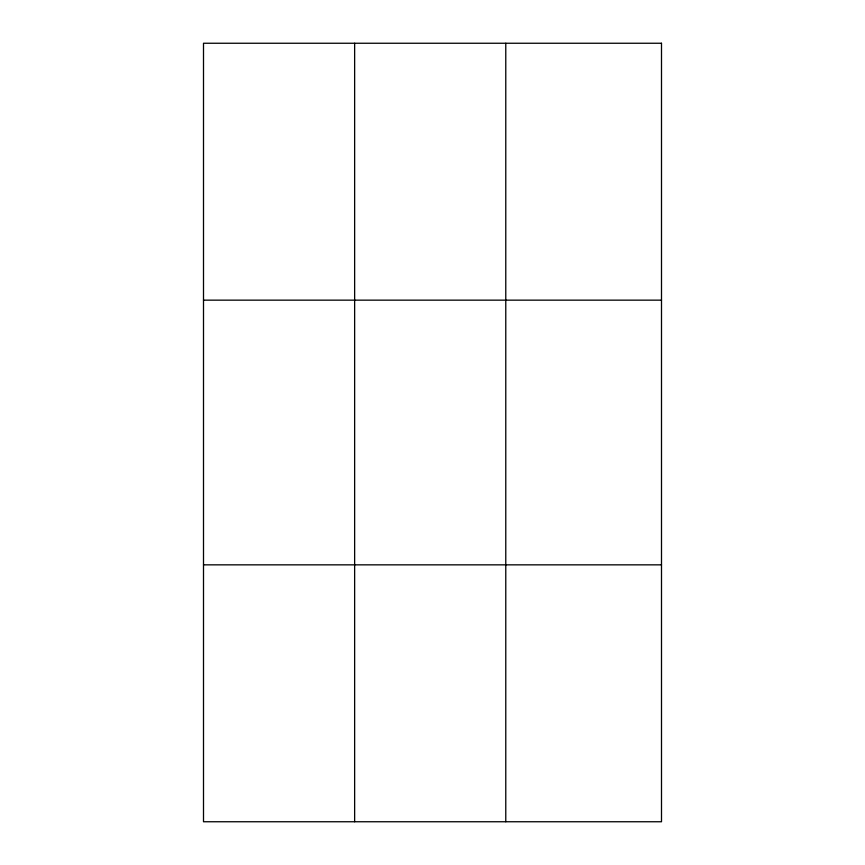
<?xml version="1.0" encoding="UTF-8"?>
<svg xmlns="http://www.w3.org/2000/svg" width="865" height="865" viewBox="0 0 865 865"><rect width="100%" height="100%" fill="white"/><g stroke="black" fill="none" stroke-linecap="round" stroke-linejoin="round"><path stroke-width="1.3" d="M354.639 821.75L354.639 43.25M505.776 821.75L505.776 43.25M203.502 300.155L661.498 300.155M203.502 564.845L661.498 564.845M661.498 43.25L661.498 821.75L203.502 821.75L203.502 43.25L661.498 43.25"/></g></svg>
